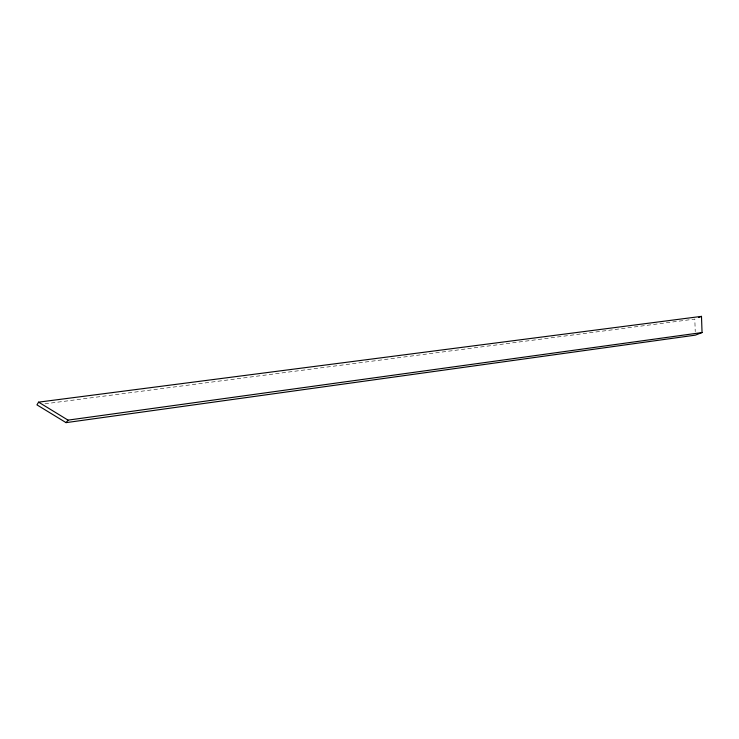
<?xml version="1.0" encoding="UTF-8"?>
<svg xmlns="http://www.w3.org/2000/svg" width="739" height="739" viewBox="0 0 739 739"><rect width="100%" height="100%" fill="white"/><g stroke="black" fill="none" stroke-linecap="round" stroke-linejoin="round"><path stroke-width="0.55" stroke-dasharray="3.69 2.77" d="M44.959 403.827L694.817 319.082L695.233 331.7"/><path stroke-width="1.11" d="M38.594 402.145L36.95 404.87L66.067 422.634L695.344 335.146L702.05 332.55L701.487 316.366L38.594 402.145L68.025 420.131L702.05 332.55M66.067 422.634L68.025 420.131M698.632 317.53L701.487 316.366"/></g></svg>
